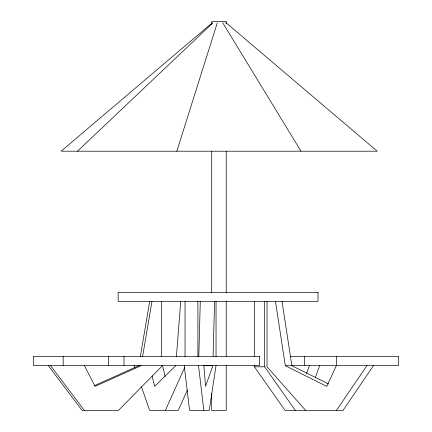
<?xml version="1.0" encoding="UTF-8"?>
<svg xmlns="http://www.w3.org/2000/svg" width="432" height="432" viewBox="0 0 432 432"><rect width="100%" height="100%" fill="white"/><g stroke="black" fill="none" stroke-linecap="round" stroke-linejoin="round"><path stroke-width="0.65" d="M198.806 356.33L200.286 301.39M213.089 356.33L214.564 301.39M176.44 356.33L180.722 301.39M140.357 356.427L149.693 301.39M142.619 356.427L151.956 301.39M176.818 151.2L217.296 22.885M306.585 373.442L309.517 365.434M315.225 377.752L319.739 365.434M165.337 410.4L184.75 367.411M187.369 390.134L178.216 410.4L149.645 410.4L141.523 386.969M336.452 365.434L326.797 386.375L285.309 365.71L275.465 301.39M336.452 410.4L367.043 365.434M373.61 365.434L343.019 410.4L285.077 410.4L254.41 366.795L254.41 365.445M175.705 365.71L154.57 386.375L152.107 375.905M77.452 151.2L212.787 22.988M212.144 22.907L61.106 151.2L377.233 151.2L225.682 22.475M94.63 385.549L138.78 365.71L141.043 365.71L95.056 386.375L84.348 365.434M290.104 356.351L398.687 356.351L398.687 365.434L292.091 365.434M203.747 365.71L212.836 365.71L205.551 386.375L203.855 365.434M285.309 365.71L291.87 365.71L328.547 383.978M254.41 366.795L264.632 366.795L295.299 410.4M305.662 410.4L267.019 366.795L267.019 301.39M50.436 365.434L84.348 410.4M48.173 365.434L82.085 410.4L118.481 410.4L161.314 366.795L161.314 365.445M222.712 22.75L300.991 151.2M134.06 365.434L134.941 367.967M162.529 365.434L165.143 376.558M282.026 301.39L291.87 365.71M198.482 365.434L203.855 410.4M184.205 365.434L189.578 410.4L209.261 410.4L216.043 365.445M336.339 356.351L336.339 365.434M304.598 356.351L304.598 365.434M264.632 301.39L264.632 366.795M254.41 301.39L254.41 356.681M226.233 23.625L226.233 21.6L211.702 21.6L211.702 24.3M226.233 151.2L226.233 292.95M226.233 301.05L226.233 356.4M226.233 365.175L226.233 410.4L211.702 410.4L211.702 393.525M216.043 301.39L216.043 356.681M211.702 151.2L211.702 292.95M197.905 301.39L197.905 356.681M185.026 301.39L185.026 356.681M161.314 301.39L161.314 356.681M124.016 356.351L124.016 365.434M108.454 356.351L108.454 365.434M63.164 356.351L63.164 365.434M318.001 292.307L118.152 292.307L118.152 301.39L318.001 301.39L318.001 292.307M259.659 356.351L33.313 356.351L33.313 365.434L259.659 365.434L259.659 356.351"/></g></svg>
